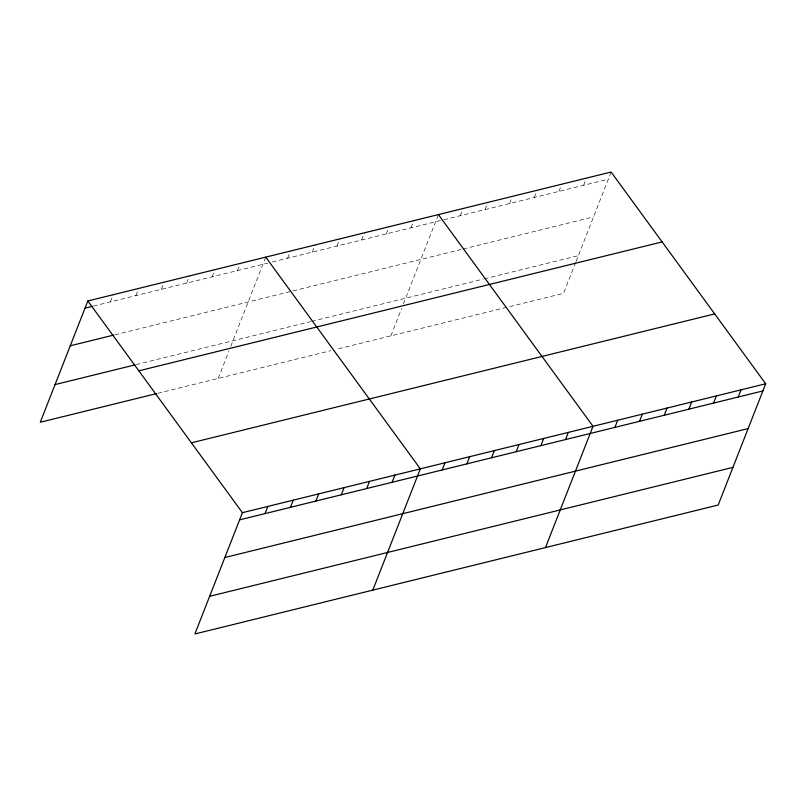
<?xml version="1.0" encoding="UTF-8"?>
<svg xmlns="http://www.w3.org/2000/svg" width="806" height="806" viewBox="0 0 806 806"><rect width="100%" height="100%" fill="white"/><g stroke="black" fill="none" stroke-linecap="round" stroke-linejoin="round"><path stroke-width="0.6" stroke-dasharray="4.03 3.02" d="M110.432 301.877L113.243 294.704M135.851 295.621L138.662 288.447M161.26 289.354L164.071 282.181M186.68 283.097L189.491 275.924M212.099 276.831L214.91 269.657M237.518 270.574L240.329 263.391M218.214 378.407L228.944 351.023M230.738 346.459L265.748 257.134M287.601 258.232L290.412 251.059M312.275 252.157L315.086 244.974M336.938 246.072L339.749 238.898M361.612 239.997L364.423 232.823M386.276 233.921L389.086 226.748M410.949 227.836L413.76 220.663M390.9 335.86L401.63 308.476M403.423 303.912L438.424 214.587M460.286 215.686L463.097 208.512M484.96 209.61L487.771 202.437M509.624 203.525L512.435 196.352M534.297 197.45L537.108 190.276M558.961 191.375L561.772 184.201M583.635 185.299L586.446 178.116M575.665 262.504L563.585 293.313L335.689 349.461M576.109 261.366L611.109 172.041M93.486 306.058L267.632 263.149M272.327 261.99L442.665 220.028M443.844 219.736L608.298 179.214M115.036 334.762L461.979 249.286M463.148 248.994L593.548 216.874M136.143 364.604L310.501 321.654M311.68 321.362L483.187 279.108M484.366 278.816L578.345 255.663M157.704 393.318L330.994 350.62"/><path stroke-width="1.21" d="M765.7 383.767L242.415 512.687L194.891 633.959L718.176 505.03L765.7 383.767L611.109 172.041L87.824 300.97L40.3 422.233L156.495 393.61M265.013 513.603L267.824 506.42M290.432 507.337L293.243 500.163M315.851 501.08L318.662 493.897M341.27 494.813L344.081 487.64M366.68 488.547L369.501 481.373M392.099 482.29L394.91 475.117M372.805 590.123L420.329 468.85L265.748 257.134M442.192 469.948L445.003 462.775M466.855 463.873L469.666 456.7M491.529 457.798L494.34 450.614M516.193 451.713L519.004 444.539M540.866 445.637L543.677 438.464M565.53 439.562L568.341 432.389M545.491 547.576L593.015 426.303L438.424 214.587M614.877 427.402L617.688 420.228M639.541 421.326L642.352 414.153M664.215 415.251L667.025 408.078M688.878 409.166L691.689 401.993M713.552 403.091L716.363 395.917M738.215 397.015L741.026 389.842M85.013 308.144L92.277 306.351M70.263 345.794L113.827 335.054M55.06 384.583L134.934 364.906M138.844 370.831L662.129 241.911M191.395 442.816L714.69 313.897M239.604 519.86L762.889 390.94M224.844 557.51L748.129 428.591M209.641 596.309L732.926 467.379M87.824 300.97L242.415 512.687"/></g></svg>
